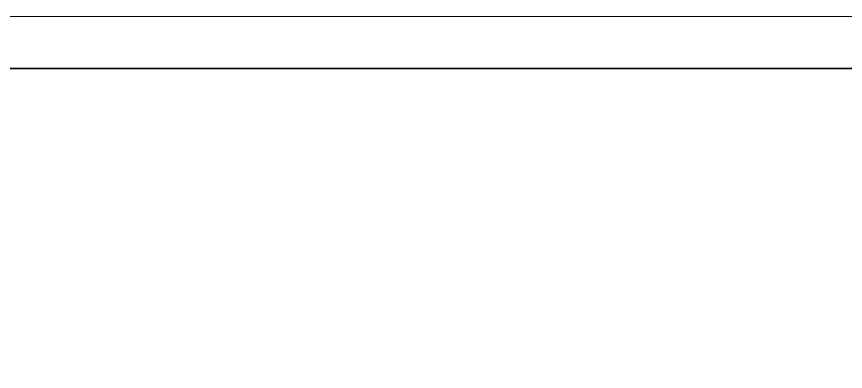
# Model space of a CAD drawing. Header units: millimetres. Extents: x -17012 to 17775, y -5570 to 5430.
# Drawn here: x -6645 to -3454, y 4063 to 5430 of the extents above; entities that cross this region are included whole.
import ezdxf
from ezdxf.enums import TextEntityAlignment as Align

# ---------------------------------------------------------------- set-up
doc = ezdxf.new("R2010")
doc.units = ezdxf.units.MM
doc.layers.add('GRS KOP', color=1, linetype='Continuous', lineweight=35)
doc.layers.add('kop', color=7, linetype='Continuous', lineweight=20)
doc.styles.add('BARU', font='complex.shx')
doc.styles.get("Standard").update_dxf_attribs({"font": 'arial.ttf'})

# ---------------------------------------------------------------- blocks, each defined once
blk = doc.blocks.new('kop')
at = {"layer": 'GRS KOP'}
blk.add_lwpolyline([(1, 54), (83, 54), (83, 1), (1, 1)], close=True, dxfattribs=at)
at = {"layer": 'kop', "color": 7}
blk.add_line((84, 55), (0, 55), dxfattribs=at)
at = {"layer": 'kop', "style": 'BARU', "flags": 4}
for p, height in [((73.8, 5.4), 0.35), ((80.303, 5.382), 0.25), ((73.8, 4.9), 0.35), ((80.303, 4.882), 0.25), ((73.8, 4.4), 0.35), ((80.303, 4.382), 0.25)]:
    blk.add_attdef('-', p, '', height=height, dxfattribs=at)
at = {"layer": 'kop', "flags": 4}
for tag, p in [('AR-00', (78.057, 2.648)), ('00', (81.238, 2.647))]:
    blk.add_attdef(tag, text='', height=0.35, dxfattribs=at).set_placement(p, align=Align.MIDDLE)

msp = doc.modelspace()

# ---------------------------------------------------------------- linework, layer by layer
at = {"layer": 'kop', "color": 7}
msp.add_line((-212.5, 5429.8), (-17012.5, 5429.8), dxfattribs=at)

# ---------------------------------------------------------------- block references
at = {"layer": 'kop', "xscale": 200, "yscale": 200, "zscale": 200}
msp.add_blockref('kop', (-17012.5, -5570.2), dxfattribs=at)

doc.saveas('drawing.dxf')
